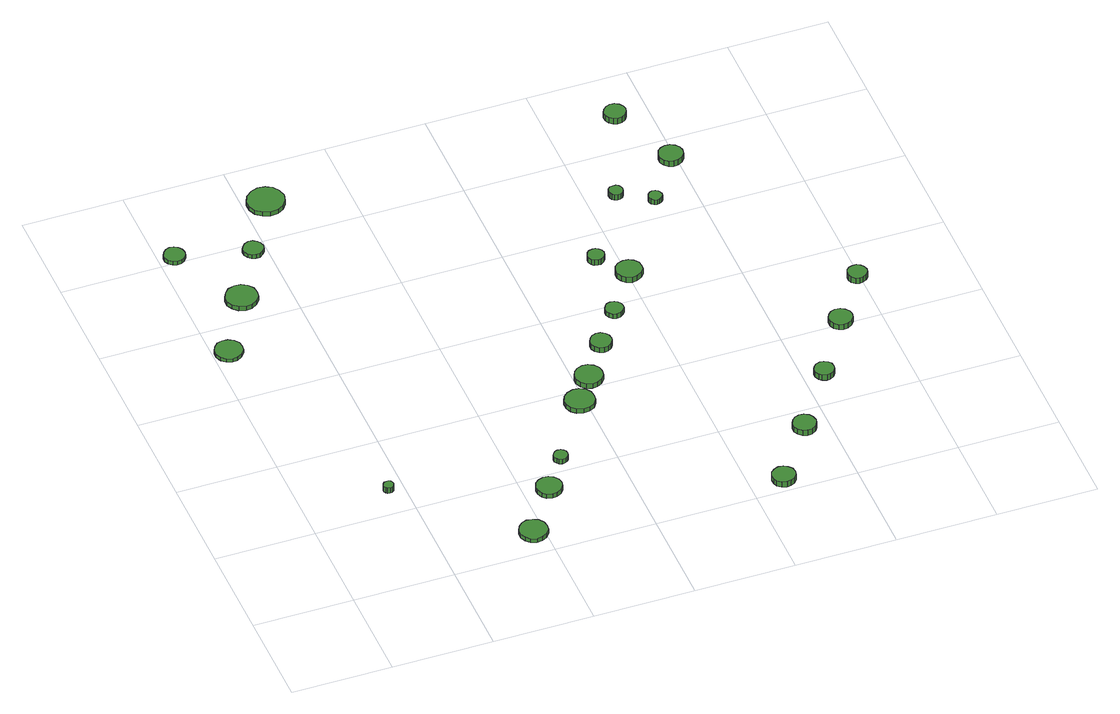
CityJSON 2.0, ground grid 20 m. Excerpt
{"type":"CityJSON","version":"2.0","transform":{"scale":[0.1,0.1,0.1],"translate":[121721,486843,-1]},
"CityObjects":{
"tree1":{"type":"SolitaryVegetationObject","attributes":{"function":"something"},"geometry":[{"type":"MultiSurface","lod":"1","boundaries":[[[0,1,2,3,4,5,6,7,8,9,10,11,12,13,14]],[[15,16,17,18,19,20,21,22,23,24,25,26,27,28,29]],[[0,29,28,1]],[[1,28,27,2]],[[2,27,26,3]],[[3,26,25,4]],[[4,25,24,5]],[[5,24,23,6]],[[6,23,22,7]],[[7,22,21,8]],[[8,21,20,9]],[[9,20,19,10]],[[10,19,18,11]],[[11,18,17,12]],[[12,17,16,13]],[[13,16,15,14]],[[14,15,29,0]]]}]},
"tree2":{"type":"SolitaryVegetationObject","attributes":{"function":"something"},"geometry":[{"type":"MultiSurface","lod":"1","boundaries":[[[30,31,32,33,34,35,36,37,38,39,40,41,42,43,44]],[[45,46,47,48,49,50,51,52,53,54,55,56,57,58,59]],[[30,59,58,31]],[[31,58,57,32]],[[32,57,56,33]],[[33,56,55,34]],[[34,55,54,35]],[[35,54,53,36]],[[36,53,52,37]],[[37,52,51,38]],[[38,51,50,39]],[[39,50,49,40]],[[40,49,48,41]],[[41,48,47,42]],[[42,47,46,43]],[[43,46,45,44]],[[44,45,59,30]]]}]},
"tree3":{"type":"SolitaryVegetationObject","attributes":{"function":"something"},"geometry":[{"type":"MultiSurface","lod":"1","boundaries":[[[60,61,62,63,64,65,66,67,68,69,70,71,72,73,74]],[[75,76,77,78,79,80,81,82,83,84,85,86,87,88,89]],[[60,89,88,61]],[[61,88,87,62]],[[62,87,86,63]],[[63,86,85,64]],[[64,85,84,65]],[[65,84,83,66]],[[66,83,82,67]],[[67,82,81,68]],[[68,81,80,69]],[[69,80,79,70]],[[70,79,78,71]],[[71,78,77,72]],[[72,77,76,73]],[[73,76,75,74]],[[74,75,89,60]]]}]},
"tree4":{"type":"SolitaryVegetationObject","attributes":{"function":"something"},"geometry":[{"type":"MultiSurface","lod":"1","boundaries":[[[90,91,92,93,94,95,96,97,98,99,100,101,102,103,104]],[[105,106,107,108,109,110,111,112,113,114,115,116,117,118,119]],[[90,119,118,91]],[[91,118,117,92]],[[92,117,116,93]],[[93,116,115,94]],[[94,115,114,95]],[[95,114,113,96]],[[96,113,112,97]],[[97,112,111,98]],[[98,111,110,99]],[[99,110,109,100]],[[100,109,108,101]],[[101,108,107,102]],[[102,107,106,103]],[[103,106,105,104]],[[104,105,119,90]]]}]},
"tree5":{"type":"SolitaryVegetationObject","attributes":{"function":"something"},"geometry":[{"type":"MultiSurface","lod":"1","boundaries":[[[120,121,122,123,124,125,126,127,128,129,130,131,132,133,134]],[[135,136,137,138,139,140,141,142,143,144,145,146,147,148,149]],[[120,149,148,121]],[[121,148,147,122]],[[122,147,146,123]],[[123,146,145,124]],[[124,145,144,125]],[[125,144,143,126]],[[126,143,142,127]],[[127,142,141,128]],[[128,141,140,129]],[[129,140,139,130]],[[130,139,138,131]],[[131,138,137,132]],[[132,137,136,133]],[[133,136,135,134]],[[134,135,149,120]]]}]},
"tree6":{"type":"SolitaryVegetationObject","attributes":{"function":"something"},"geometry":[{"type":"MultiSurface","lod":"1","boundaries":[[[150,151,152,153,154,155,156,157,158,159,160,161,162,163,164]],[[165,166,167,168,169,170,171,172,173,174,175,176,177,178,179]],[[150,179,178,151]],[[151,178,177,152]],[[152,177,176,153]],[[153,176,175,154]],[[154,175,174,155]],[[155,174,173,156]],[[156,173,172,157]],[[157,172,171,158]],[[158,171,170,159]],[[159,170,169,160]],[[160,169,168,161]],[[161,168,167,162]],[[162,167,166,163]],[[163,166,165,164]],[[164,165,179,150]]]}]},
"tree7":{"type":"SolitaryVegetationObject","attributes":{"function":"something"},"geometry":[{"type":"MultiSurface","lod":"1","boundaries":[[[180,181,182,183,184,185,186,187,188,189,190,191,192,193,194]],[[195,196,197,198,199,200,201,202,203,204,205,206,207,208,209]],[[180,209,208,181]],[[181,208,207,182]],[[182,207,206,183]],[[183,206,205,184]],[[184,205,204,185]],[[185,204,203,186]],[[186,203,202,187]],[[187,202,201,188]],[[188,201,200,189]],[[189,200,199,190]],[[190,199,198,191]],[[191,198,197,192]],[[192,197,196,193]],[[193,196,195,194]],[[194,195,209,180]]]}]},
"tree8":{"type":"SolitaryVegetationObject","attributes":{"function":"something"},"geometry":[{"type":"MultiSurface","lod":"1","boundaries":[[[210,211,212,213,214,215,216,217,218,219,220,221,222,223,224]],[[225,226,227,228,229,230,231,232,233,234,235,236,237,238,239]],[[210,239,238,211]],[[211,238,237,212]],[[212,237,236,213]],[[213,236,235,214]],[[214,235,234,215]],[[215,234,233,216]],[[216,233,232,217]],[[217,232,231,218]],[[218,231,230,219]],[[219,230,229,220]],[[220,229,228,221]],[[221,228,227,222]],[[222,227,226,223]],[[223,226,225,224]],[[224,225,239,210]]]}]},
"tree9":{"type":"SolitaryVegetationObject","attributes":{"function":"something"},"geometry":[{"type":"MultiSurface","lod":"1","boundaries":[[[240,241,242,243,244,245,246,247,248,249,250,251,252,253,254]],[[255,256,257,258,259,260,261,262,263,264,265,266,267,268,269]],[[240,269,268,241]],[[241,268,267,242]],[[242,267,266,243]],[[243,266,265,244]],[[244,265,264,245]],[[245,264,263,246]],[[246,263,262,247]],[[247,262,261,248]],[[248,261,260,249]],[[249,260,259,250]],[[250,259,258,251]],[[251,258,257,252]],[[252,257,256,253]],[[253,256,255,254]],[[254,255,269,240]]]}]},
"tree10":{"type":"SolitaryVegetationObject","attributes":{"function":"something"},"geometry":[{"type":"MultiSurface","lod":"1","boundaries":[[[270,271,272,273,274,275,276,277,278,279,280,281,282,283,284]],[[285,286,287,288,289,290,291,292,293,294,295,296,297,298,299]],[[270,299,298,271]],[[271,298,297,272]],[[272,297,296,273]],[[273,296,295,274]],[[274,295,294,275]],[[275,294,293,276]],[[276,293,292,277]],[[277,292,291,278]],[[278,291,290,279]],[[279,290,289,280]],[[280,289,288,281]],[[281,288,287,282]],[[282,287,286,283]],[[283,286,285,284]],[[284,285,299,270]]]}]},
"tree11":{"type":"SolitaryVegetationObject","attributes":{"function":"something"},"geometry":[{"type":"MultiSurface","lod":"1","boundaries":[[[300,301,302,303,304,305,306,307,308,309,310,311,312,313,314]],[[315,316,317,318,319,320,321,322,323,324,325,326,327,328,329]],[[300,329,328,301]],[[301,328,327,302]],[[302,327,326,303]],[[303,326,325,304]],[[304,325,324,305]],[[305,324,323,306]],[[306,323,322,307]],[[307,322,321,308]],[[308,321,320,309]],[[309,320,319,310]],[[310,319,318,311]],[[311,318,317,312]],[[312,317,316,313]],[[313,316,315,314]],[[314,315,329,300]]]}]},
"tree12":{"type":"SolitaryVegetationObject","attributes":{"function":"something"},"geometry":[{"type":"MultiSurface","lod":"1","boundaries":[[[330,331,332,333,334,335,336,337,338,339,340,341,342,343,344]],[[345,346,347,348,349,350,351,352,353,354,355,356,357,358,359]],[[330,359,358,331]],[[331,358,357,332]],[[332,357,356,333]],[[333,356,355,334]],[[334,355,354,335]],[[335,354,353,336]],[[336,353,352,337]],[[337,352,351,338]],[[338,351,350,339]],[[339,350,349,340]],[[340,349,348,341]],[[341,348,347,342]],[[342,347,346,343]],[[343,346,345,344]],[[344,345,359,330]]]}]},
"tree13":{"type":"SolitaryVegetationObject","attributes":{"function":"something"},"geometry":[{"type":"MultiSurface","lod":"1","boundaries":[[[360,361,362,363,364,365,366,367,368,369,370,371,372,373,374]],[[375,376,377,378,379,380,381,382,383,384,385,386,387,388,389]],[[360,389,388,361]],[[361,388,387,362]],[[362,387,386,363]],[[363,386,385,364]],[[364,385,384,365]],[[365,384,383,366]],[[366,383,382,367]],[[367,382,381,368]],[[368,381,380,369]],[[369,380,379,370]],[[370,379,378,371]],[[371,378,377,372]],[[372,377,376,373]],[[373,376,375,374]],[[374,375,389,360]]]}]},
"tree14":{"type":"SolitaryVegetationObject","attributes":{"function":"something"},"geometry":[{"type":"MultiSurface","lod":"1","boundaries":[[[390,391,392,393,394,395,396,397,398,399,400,401,402,403,404]],[[405,406,407,408,409,410,411,412,413,414,415,416,417,418,419]],[[390,419,418,391]],[[391,418,417,392]],[[392,417,416,393]],[[393,416,415,394]],[[394,415,414,395]],[[395,414,413,396]],[[396,413,412,397]],[[397,412,411,398]],[[398,411,410,399]],[[399,410,409,400]],[[400,409,408,401]],[[401,408,407,402]],[[402,407,406,403]],[[403,406,405,404]],[[404,405,419,390]]]}]},
"tree15":{"type":"SolitaryVegetationObject","attributes":{"function":"something"},"geometry":[{"type":"MultiSurface","lod":"1","boundaries":[[[420,421,422,423,424,425,426,427,428,429,430,431,432,433,434]],[[435,436,437,438,439,440,441,442,443,444,445,446,447,448,449]],[[420,449,448,421]],[[421,448,447,422]],[[422,447,446,423]],[[423,446,445,424]],[[424,445,444,425]],[[425,444,443,426]],[[426,443,442,427]],[[427,442,441,428]],[[428,441,440,429]],[[429,440,439,430]],[[430,439,438,431]],[[431,438,437,432]],[[432,437,436,433]],[[433,436,435,434]],[[434,435,449,420]]]}]},
"tree16":{"type":"SolitaryVegetationObject","attributes":{"function":"something"},"geometry":[{"type":"MultiSurface","lod":"1","boundaries":[[[450,451,452,453,454,455,456,457,458,459,460,461,462,463,464]],[[465,466,467,468,469,470,471,472,473,474,475,476,477,478,479]],[[450,479,478,451]],[[451,478,477,452]],[[452,477,476,453]],[[453,476,475,454]],[[454,475,474,455]],[[455,474,473,456]],[[456,473,472,457]],[[457,472,471,458]],[[458,471,470,459]],[[459,470,469,460]],[[460,469,468,461]],[[461,468,467,462]],[[462,467,466,463]],[[463,466,465,464]],[[464,465,479,450]]]}]},
"tree17":{"type":"SolitaryVegetationObject","attributes":{"function":"something"},"geometry":[{"type":"MultiSurface","lod":"1","boundaries":[[[480,481,482,483,484,485,486,487,488,489,490,491,492,493,494]],[[495,496,497,498,499,500,501,502,503,504,505,506,507,508,509]],[[480,509,508,481]],[[481,508,507,482]],[[482,507,506,483]],[[483,506,505,484]],[[484,505,504,485]],[[485,504,503,486]],[[486,503,502,487]],[[487,502,501,488]],[[488,501,500,489]],[[489,500,499,490]],[[490,499,498,491]],[[491,498,497,492]],[[492,497,496,493]],[[493,496,495,494]],[[494,495,509,480]]]}]},
"tree18":{"type":"SolitaryVegetationObject","attributes":{"function":"something"},"geometry":[{"type":"MultiSurface","lod":"1","boundaries":[[[510,511,512,513,514,515,516,517,518,519,520,521,522,523,524]],[[525,526,527,528,529,530,531,532,533,534,535,536,537,538,539]],[[510,539,538,511]],[[511,538,537,512]],[[512,537,536,513]],[[513,536,535,514]],[[514,535,534,515]],[[515,534,533,516]],[[516,533,532,517]],[[517,532,531,518]],[[518,531,530,519]],[[519,530,529,520]],[[520,529,528,521]],[[521,528,527,522]],[[522,527,526,523]],[[523,526,525,524]],[[524,525,539,510]]]}]},
"tree19":{"type":"SolitaryVegetationObject","attributes":{"function":"something"},"geometry":[{"type":"MultiSurface","lod":"1","boundaries":[[[540,541,542,543,544,545,546,547,548,549,550,551,552,553,554]],[[555,556,557,558,559,560,561,562,563,564,565,566,567,568,569]],[[540,569,568,541]],[[541,568,567,542]],[[542,567,566,543]],[[543,566,565,544]],[[544,565,564,545]],[[545,564,563,546]],[[546,563,562,547]],[[547,562,561,548]],[[548,561,560,549]],[[549,560,559,550]],[[550,559,558,551]],[[551,558,557,552]],[[552,557,556,553]],[[553,556,555,554]],[[554,555,569,540]]]}]},
"tree20":{"type":"SolitaryVegetationObject","attributes":{"function":"something"},"geometry":[{"type":"MultiSurface","lod":"1","boundaries":[[[570,571,572,573,574,575,576,577,578,579,580,581,582,583,584]],[[585,586,587,588,589,590,591,592,593,594,595,596,597,598,599]],[[570,599,598,571]],[[571,598,597,572]],[[572,597,596,573]],[[573,596,595,574]],[[574,595,594,575]],[[575,594,593,576]],[[576,593,592,577]],[[577,592,591,578]],[[578,591,590,579]],[[579,590,589,580]],[[580,589,588,581]],[[581,588,587,582]],[[582,587,586,583]],[[583,586,585,584]],[[584,585,599,570]]]}]},
"tree21":{"type":"SolitaryVegetationObject","attributes":{"function":"something"},"geometry":[{"type":"MultiSurface","lod":"1","boundaries":[[[600,601,602,603,604,605,606,607,608,609,610,611,612,613,614]],[[615,616,617,618,619,620,621,622,623,624,625,626,627,628,629]],[[600,629,628,601]],[[601,628,627,602]],[[602,627,626,603]],[[603,626,625,604]],[[604,625,624,605]],[[605,624,623,606]],[[606,623,622,607]],[[607,622,621,608]],[[608,621,620,609]],[[609,620,619,610]],[[610,619,618,611]],[[611,618,617,612]],[[612,617,616,613]],[[613,616,615,614]],[[614,615,629,600]]]}]},
"tree22":{"type":"SolitaryVegetationObject","attributes":{"function":"something"},"geometry":[{"type":"MultiSurface","lod":"1","boundaries":[[[630,631,632,633,634,635,636,637,638,639,640,641,642,643,644]],[[645,646,647,648,649,650,651,652,653,654,655,656,657,658,659]],[[630,659,658,631]],[[631,658,657,632]],[[632,657,656,633]],[[633,656,655,634]],[[634,655,654,635]],[[635,654,653,636]],[[636,653,652,637]],[[637,652,651,638]],[[638,651,650,639]],[[639,650,649,640]],[[640,649,648,641]],[[641,648,647,642]],[[642,647,646,643]],[[643,646,645,644]],[[644,645,659,630]]]}]},
"tree23":{"type":"SolitaryVegetationObject","attributes":{"function":"something"},"geometry":[{"type":"MultiSurface","lod":"1","boundaries":[[[660,661,662,663,664,665,666,667,668,669,670,671,672,673,674]],[[675,676,677,678,679,680,681,682,683,684,685,686,687,688,689]],[[660,689,688,661]],[[661,688,687,662]],[[662,687,686,663]],[[663,686,685,664]],[[664,685,684,665]],[[665,684,683,666]],[[666,683,682,667]],[[667,682,681,668]],[[668,681,680,669]],[[669,680,679,670]],[[670,679,678,671]],[[671,678,677,672]],[[672,677,676,673]],[[673,676,675,674]],[[674,675,689,660]]]}]},
"tree24":{"type":"SolitaryVegetationObject","attributes":{"function":"something"},"geometry":[{"type":"MultiSurface","lod":"1","boundaries":[[[690,691,692,693,694,695,696,697,698,699,700,701,702,703,704]],[[705,706,707,708,709,710,711,712,713,714,715,716,717,718,719]],[[690,719,718,691]],[[691,718,717,692]],[[692,717,716,693]],[[693,716,715,694]],[[694,715,714,695]],[[695,714,713,696]],[[696,713,712,697]],[[697,712,711,698]],[[698,711,710,699]],[[699,710,709,700]],[[700,709,708,701]],[[701,708,707,702]],[[702,707,706,703]],[[703,706,705,704]],[[704,705,719,690]]]}]}
},
"vertices":[
[179,262,22],[178,266,22],[176,270,22],[172,272,22],[168,272,22],[164,271,22],[161,268,22],[159,264,22],[159,260,22],[161,256,22],[164,253,22],[168,252,22],[172,252,22],[176,255,22],[178,258,22],[178,258,9],[176,255,9],[172,252,9],[168,252,9],[164,253,9],[161,256,9],[159,260,9],[159,264,9],[161,268,9],[164,271,9],[168,272,9],[172,272,9],[176,270,9],[178,266,9],[179,262,9],
[57,729,15],[55,740,15],[48,749,15],[38,755,15],[27,756,15],[16,753,15],[8,745,15],[3,735,15],[3,724,15],[8,713,15],[16,706,15],[27,702,15],[38,703,15],[48,709,15],[55,718,15],[55,718,7],[48,709,7],[38,703,7],[27,702,7],[16,706,7],[8,713,7],[3,724,7],[3,735,7],[8,745,7],[16,753,7],[27,756,7],[38,755,7],[48,749,7],[55,740,7],[57,729,7],
[51,1013,16],[49,1021,16],[44,1028,16],[37,1033,16],[28,1034,16],[20,1031,16],[14,1025,16],[10,1017,16],[10,1009,16],[14,1001,16],[20,995,16],[28,992,16],[37,993,16],[44,997,16],[49,1004,16],[49,1004,7],[44,997,7],[37,993,7],[28,992,7],[20,995,7],[14,1001,7],[10,1009,7],[10,1017,7],[14,1025,7],[20,1031,7],[28,1034,7],[37,1033,7],[44,1028,7],[49,1021,7],[51,1013,7],
[136,859,17],[134,872,17],[126,882,17],[115,889,17],[102,890,17],[89,886,17],[80,877,17],[74,865,17],[74,852,17],[80,841,17],[89,832,17],[102,828,17],[115,829,17],[126,836,17],[134,846,17],[134,846,7],[126,836,7],[115,829,7],[102,828,7],[89,832,7],[80,841,7],[74,852,7],[74,865,7],[80,877,7],[89,886,7],[102,890,7],[115,889,7],[126,882,7],[134,872,7],[136,859,7],
[406,57,15],[404,68,15],[397,78,15],[387,83,15],[375,85,15],[364,81,15],[356,73,15],[351,63,15],[351,51,15],[356,41,15],[364,33,15],[375,29,15],[387,31,15],[397,36,15],[404,46,15],[404,46,6],[397,36,6],[387,31,6],[375,29,6],[364,33,6],[356,41,6],[351,51,6],[351,63,6],[356,73,6],[364,81,6],[375,85,6],[387,83,6],[397,78,6],[404,68,6],[406,57,6],
[194,979,15],[192,987,15],[187,993,15],[180,998,15],[172,999,15],[164,996,15],[158,990,15],[154,983,15],[154,974,15],[158,967,15],[164,961,15],[172,959,15],[180,959,15],[187,964,15],[192,970,15],[192,970,6],[187,964,6],[180,959,6],[172,959,6],[164,961,6],[158,967,6],[154,974,6],[154,983,6],[158,990,6],[164,996,6],[172,999,6],[180,998,6],[187,993,6],[192,987,6],[194,979,6],
[474,160,16],[472,170,16],[465,179,16],[456,184,16],[446,185,16],[436,182,16],[428,175,16],[424,165,16],[424,155,16],[428,145,16],[436,138,16],[446,135,16],[456,136,16],[465,141,16],[472,150,16],[472,150,6],[465,141,6],[456,136,6],[446,135,6],[436,138,6],[428,145,6],[424,155,6],[424,165,6],[428,175,6],[436,182,6],[446,185,6],[456,184,6],[465,179,6],[472,170,6],[474,160,6],
[513,232,17],[512,238,17],[509,242,17],[504,245,17],[498,246,17],[492,244,17],[488,240,17],[485,235,17],[485,229,17],[488,224,17],[492,220,17],[498,218,17],[504,219,17],[509,222,17],[512,226,17],[512,226,6],[509,222,6],[504,219,6],[498,218,6],[492,220,6],[488,224,6],[485,229,6],[485,235,6],[488,240,6],[492,244,6],[498,246,6],[504,245,6],[509,242,6],[512,238,6],[513,232,6],
[280,1096,16],[276,1111,16],[268,1123,16],[255,1130,16],[240,1132,16],[226,1127,16],[214,1117,16],[208,1104,16],[208,1089,16],[214,1075,16],[226,1065,16],[240,1060,16],[255,1062,16],[268,1069,16],[276,1081,16],[276,1081,6],[268,1069,6],[255,1062,6],[240,1060,6],[226,1065,6],[214,1075,6],[208,1089,6],[208,1104,6],[214,1117,6],[226,1127,6],[240,1132,6],[255,1130,6],[268,1123,6],[276,1111,6],[280,1096,6],
[617,366,16],[615,378,16],[608,388,16],[597,394,16],[585,395,16],[573,391,16],[564,383,16],[559,372,16],[559,360,16],[564,349,16],[573,341,16],[585,337,16],[597,338,16],[608,344,16],[615,354,16],[615,354,6],[608,344,6],[597,338,6],[585,337,6],[573,341,6],[564,349,6],[559,360,6],[559,372,6],[564,383,6],[573,391,6],[585,395,6],[597,394,6],[608,388,6],[615,378,6],[617,366,6],
[655,424,17],[653,435,17],[646,444,17],[636,450,17],[625,451,17],[614,447,17],[606,440,17],[601,429,17],[601,418,17],[606,407,17],[614,400,17],[625,396,17],[636,397,17],[646,403,17],[653,412,17],[653,412,6],[646,403,6],[636,397,6],[625,396,6],[614,400,6],[606,407,6],[601,418,6],[601,429,6],[606,440,6],[614,447,6],[625,451,6],[636,450,6],[646,444,6],[653,435,6],[655,424,6],
[704,503,18],[702,512,18],[697,519,18],[689,524,18],[681,525,18],[672,522,18],[666,516,18],[662,508,18],[662,499,18],[666,491,18],[672,485,18],[681,482,18],[689,483,18],[697,488,18],[702,495,18],[702,495,6],[697,488,6],[689,483,6],[681,482,6],[672,485,6],[666,491,6],[662,499,6],[662,508,6],[666,516,6],[672,522,6],[681,525,6],[689,524,6],[697,519,6],[702,512,6],[704,503,6],
[888,30,20],[886,40,20],[880,47,20],[872,52,20],[863,53,20],[854,50,20],[846,44,20],[843,35,20],[843,26,20],[846,17,20],[854,11,20],[863,8,20],[872,9,20],[880,13,20],[886,21,20],[886,21,7],[880,13,7],[872,9,7],[863,8,7],[854,11,7],[846,17,7],[843,26,7],[843,35,7],[846,44,7],[854,50,7],[863,53,7],[872,52,7],[880,47,7],[886,40,7],[888,30,7],
[757,582,16],[756,589,16],[751,595,16],[745,599,16],[737,600,16],[730,598,16],[725,593,16],[722,586,16],[722,578,16],[725,571,16],[730,566,16],[737,564,16],[745,565,16],[751,569,16],[756,575,16],[756,575,5],[751,569,5],[745,565,5],[737,564,5],[730,566,5],[725,571,5],[722,578,5],[722,586,5],[725,593,5],[730,598,5],[737,600,5],[745,599,5],[751,595,5],[756,589,5],[757,582,5],
[776,731,19],[774,738,19],[770,743,19],[764,747,19],[758,747,19],[751,745,19],[746,741,19],[743,734,19],[743,728,19],[746,721,19],[751,717,19],[758,715,19],[764,715,19],[770,719,19],[774,724,19],[774,724,6],[770,719,6],[764,715,6],[758,715,6],[751,717,6],[746,721,6],[743,728,6],[743,734,6],[746,741,6],[751,745,6],[758,747,6],[764,747,6],[770,743,6],[774,738,6],[776,731,6],
[975,151,21],[973,160,21],[968,168,21],[959,173,21],[950,174,21],[941,171,21],[934,165,21],[930,156,21],[930,146,21],[934,138,21],[941,131,21],[950,128,21],[959,129,21],[968,134,21],[973,142,21],[973,142,8],[968,134,8],[959,129,8],[950,128,8],[941,131,8],[934,138,8],[930,146,8],[930,156,8],[934,165,8],[941,171,8],[950,174,8],[959,173,8],[968,168,8],[973,160,8],[975,151,8],
[829,674,17],[827,684,17],[820,693,17],[811,698,17],[801,699,17],[790,696,17],[782,689,17],[778,679,17],[778,669,17],[782,659,17],[790,652,17],[801,648,17],[811,650,17],[820,655,17],[827,663,17],[827,663,5],[820,655,5],[811,650,5],[801,648,5],[790,652,5],[782,659,5],[778,669,5],[778,679,5],[782,689,5],[790,696,5],[801,699,5],[811,698,5],[820,693,5],[827,684,5],[829,674,5],
[870,882,23],[869,887,23],[866,892,23],[861,895,23],[855,895,23],[849,894,23],[845,890,23],[843,885,23],[843,879,23],[845,874,23],[849,870,23],[855,868,23],[861,869,23],[866,871,23],[869,876,23],[869,876,10],[866,871,10],[861,869,10],[855,868,10],[849,870,10],[845,874,10],[843,879,10],[843,885,10],[845,890,10],[849,894,10],[855,895,10],[861,895,10],[866,892,10],[869,887,10],[870,882,10],
[1060,281,20],[1059,289,20],[1054,295,20],[1047,299,20],[1039,300,20],[1031,297,20],[1025,292,20],[1022,285,20],[1022,277,20],[1025,269,20],[1031,264,20],[1039,261,20],[1047,262,20],[1054,266,20],[1059,273,20],[1059,273,7],[1054,266,7],[1047,262,7],[1039,261,7],[1031,264,7],[1025,269,7],[1022,277,7],[1022,285,7],[1025,292,7],[1031,297,7],[1039,300,7],[1047,299,7],[1054,295,7],[1059,289,7],[1060,281,7],
[934,844,21],[933,850,21],[930,854,21],[925,857,21],[919,858,21],[914,856,21],[910,852,21],[908,847,21],[908,842,21],[910,837,21],[914,833,21],[919,831,21],[925,832,21],[930,835,21],[933,839,21],[933,839,9],[930,835,9],[925,832,9],[919,831,9],[914,833,9],[910,837,9],[908,842,9],[908,847,9],[910,852,9],[914,856,9],[919,858,9],[925,857,9],[930,854,9],[933,850,9],[934,844,9],
[1144,405,20],[1142,414,20],[1136,422,20],[1128,427,20],[1118,428,20],[1109,425,20],[1102,418,20],[1098,410,20],[1098,400,20],[1102,391,20],[1109,385,20],[1118,382,20],[1128,383,20],[1136,388,20],[1142,395,20],[1142,395,8],[1136,388,8],[1128,383,8],[1118,382,8],[1109,385,8],[1102,391,8],[1098,400,8],[1098,410,8],[1102,418,8],[1109,425,8],[1118,428,8],[1128,427,8],[1136,422,8],[1142,414,8],[1144,405,8],
[953,1083,29],[951,1091,29],[946,1098,29],[938,1103,29],[929,1104,29],[921,1101,29],[914,1095,29],[910,1087,29],[910,1078,29],[914,1070,29],[921,1064,29],[929,1061,29],[938,1062,29],[946,1067,29],[951,1074,29],[951,1074,16],[946,1067,16],[938,1062,16],[929,1061,16],[921,1064,16],[914,1070,16],[910,1078,16],[910,1087,16],[914,1095,16],[921,1101,16],[929,1104,16],[938,1103,16],[946,1098,16],[951,1091,16],[953,1083,16],
[1011,939,27],[1009,948,27],[1003,956,27],[994,961,27],[984,962,27],[975,959,27],[968,953,27],[964,944,27],[964,934,27],[968,925,27],[975,918,27],[984,915,27],[994,916,27],[1003,921,27],[1009,929,27],[1009,929,14],[1003,921,14],[994,916,14],[984,915,14],[975,918,14],[968,925,14],[964,934,14],[964,944,14],[968,953,14],[975,959,14],[984,962,14],[994,961,14],[1003,956,14],[1009,948,14],[1011,939,14],
[1214,512,20],[1212,520,20],[1207,527,20],[1200,531,20],[1192,531,20],[1185,529,20],[1179,524,20],[1176,516,20],[1176,508,20],[1179,501,20],[1185,495,20],[1192,493,20],[1200,494,20],[1207,498,20],[1212,504,20],[1212,504,7],[1207,498,7],[1200,494,7],[1192,493,7],[1185,495,7],[1179,501,7],[1176,508,7],[1176,516,7],[1179,524,7],[1185,529,7],[1192,531,7],[1200,531,7],[1207,527,7],[1212,520,7],[1214,512,7]
]}
